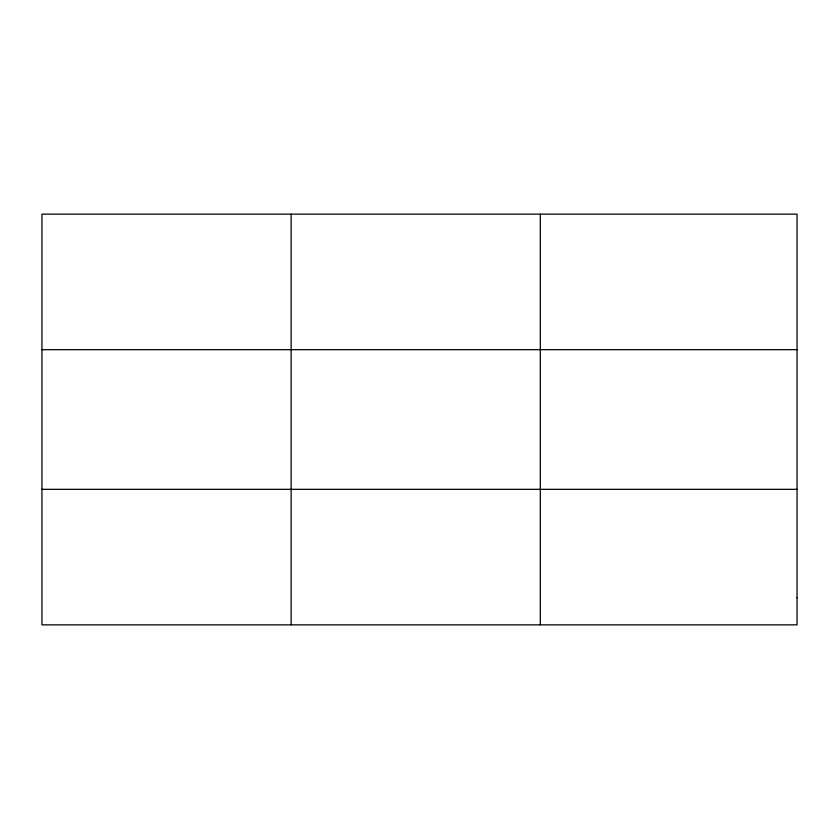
<?xml version="1.0" encoding="UTF-8"?>
<svg xmlns="http://www.w3.org/2000/svg" width="839" height="839" viewBox="0 0 839 839"><rect width="100%" height="100%" fill="white"/><g stroke="black" fill="none" stroke-linecap="round" stroke-linejoin="round"><path stroke-width="1.26" d="M291.133 624.856L291.133 214.144M540.316 624.856L540.316 214.144M41.95 349.674L797.05 349.674M41.95 489.326L797.05 489.326M797.05 597.746L797.05 624.856L41.95 624.856L41.95 214.144L797.05 214.144L797.05 597.746"/></g></svg>
